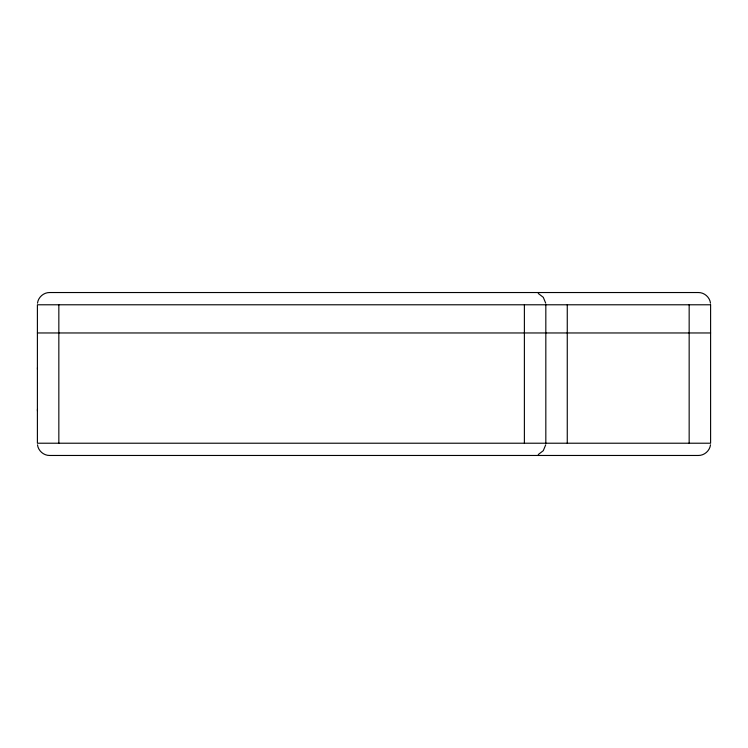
<?xml version="1.0" encoding="UTF-8"?>
<svg xmlns="http://www.w3.org/2000/svg" width="748" height="748" viewBox="0 0 748 748"><rect width="100%" height="100%" fill="white"/><g stroke="black" fill="none" stroke-linecap="round" stroke-linejoin="round"><path stroke-width="1.12" d="M37.447 409.221L37.447 410.933M37.447 369.269L37.447 367.717M37.503 303.183C38.185 297.255 43.683 292.431 49.649 292.533L698.351 292.533C704.317 292.431 709.815 297.255 710.497 303.183M545.713 444.817L543.291 450.679L538.261 454.541M710.497 444.817C709.815 450.745 704.317 455.569 698.351 455.467L49.649 455.467C43.683 455.569 38.185 450.745 37.503 444.817M37.4 332.963L710.6 332.963M538.261 293.459L543.291 297.321L545.713 303.183M689.16 304.782L689.16 443.218M567.265 304.782L567.265 443.218M545.825 304.782L545.825 443.218M524.385 304.782L524.385 443.218M58.84 304.782L58.84 443.218M710.6 304.782L37.4 304.782L37.4 443.218L710.6 443.218L710.6 304.782"/></g></svg>
